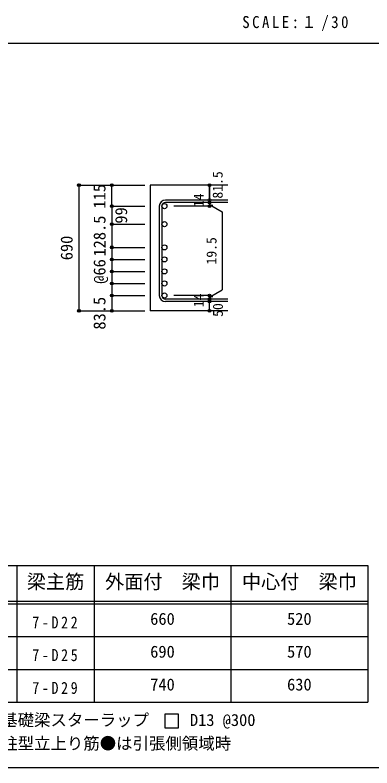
# Model space of a CAD drawing. Units: millimetres at full size, sheet at 1:30, with parts at other scales. Extents: x -5973 to 5954, y -4195 to 4201.
# Drawn here: x 1677 to 3633, y -4195 to -67 of the extents above; entities that cross this region are included whole.
import ezdxf
from ezdxf.enums import TextEntityAlignment as Align

# ---------------------------------------------------------------- set-up
doc = ezdxf.new("R2010")
doc.units = ezdxf.units.MM
doc.header["$LTSCALE"] = 30
doc.header["$PDMODE"] = 32
doc.header["$PDSIZE"] = 15
for name, color, linetype in [('0-1_躯体線', 2, 'Continuous'), ('0-5_基礎梁筋', 7, 'Continuous'), ('0-6_スタラップ筋', 7, 'Continuous'), ('0-D_寸法', 4, 'Continuous'), ('6-7_文字', 7, 'Continuous'), ('6-E_枠', 7, 'Continuous'), ('F-0_枠', 6, 'Continuous')]:
    doc.layers.add(name, color=color, linetype=linetype)
doc.styles.add('ＭＳ ゴシック', font='')
doc.styles.get('ＭＳ ゴシック').set_extended_font_data('MS Gothic')

msp = doc.modelspace()

# ---------------------------------------------------------------- linework, layer by layer
at = {"layer": '0-1_躯体線'}
for p, q in [((2842.44, -999.89), (2417.44, -999.89)), ((2417.44, -999.89), (2417.44, -1688.39)), ((2842.44, -1688.39), (2417.44, -1688.39))]:
    msp.add_line(p, q, dxfattribs=at)
at = {"layer": '0-5_基礎梁筋', "color": 3}
for centre in [(2495.44, -1114.82), (2495.44, -1213.89), (2495.44, -1340.89), (2495.44, -1406.89), (2495.44, -1472.89), (2495.44, -1538.89), (2495.44, -1604.89)]:
    msp.add_circle(centre, 14, dxfattribs=at)
at = {"layer": '0-5_基礎梁筋'}
for p in [(2027.44, -999.89), (2027.44, -1688.39)]:
    msp.add_point(p, dxfattribs=at)
at = {"layer": '0-6_スタラップ筋'}
for p, q in [((2842.44, -1081.32), (2500.94, -1081.32)), ((2842.44, -1095.32), (2500.94, -1095.32)), ((2467.44, -1114.82), (2467.44, -1604.89)), ((2481.44, -1114.82), (2481.44, -1604.89)), ((2842.44, -1624.39), (2500.94, -1624.39)), ((2842.44, -1638.39), (2500.94, -1638.39))]:
    msp.add_line(p, q, dxfattribs=at)
for centre, radius, start, end in [((2500.94, -1114.82), 33.5, 90, 180), ((2500.94, -1114.82), 19.5, 90, 180), ((2500.94, -1604.89), 33.5, 180, 270), ((2500.94, -1604.89), 19.5, 180, 270)]:
    msp.add_arc(centre, radius, start, end, dxfattribs=at)
at = {"layer": '0-D_寸法'}
for p, q in [((2027.44, -999.89), (2207.44, -999.89)), ((2027.44, -999.89), (2207.44, -999.89)), ((2027.44, -999.89), (2027.44, -1688.39)), ((2207.44, -999.89), (2387.44, -999.89)), ((2207.44, -999.89), (2387.44, -999.89)), ((2207.44, -1114.82), (2207.44, -999.89)), ((2742.44, -1095.32), (2742.44, -1081.32)), ((2742.44, -1095.32), (2742.44, -1114.82)), ((2742.44, -1105.07), (2761.76, -1110.25)), ((2742.44, -1105.07), (2812.5, -1145.52)), ((2207.44, -1114.82), (2387.44, -1114.82)), ((2207.44, -1114.82), (2207.44, -1213.89)), ((2742.44, -1114.82), (2546.35, -1114.82)), ((2812.5, -1145.52), (2812.5, -1574.2)), ((2207.44, -1213.89), (2387.44, -1213.89)), ((2207.44, -1213.89), (2387.44, -1213.89)), ((2207.44, -1213.89), (2207.44, -1340.89)), ((2207.44, -1340.89), (2387.44, -1340.89)), ((2207.44, -1340.89), (2387.44, -1340.89)), ((2207.44, -1406.89), (2387.44, -1406.89)), ((2207.44, -1472.89), (2387.44, -1472.89)), ((2207.44, -1538.89), (2387.44, -1538.89)), ((2207.44, -1604.89), (2387.44, -1604.89)), ((2742.44, -1604.89), (2546.35, -1604.89)), ((2742.44, -1614.64), (2812.5, -1574.2)), ((2742.44, -1624.39), (2742.44, -1604.89)), ((2742.44, -1614.64), (2761.76, -1609.47)), ((2742.44, -1638.39), (2742.44, -1624.39)), ((2742.44, -1688.39), (2742.44, -1638.39)), ((2027.44, -1688.39), (2207.44, -1688.39)), ((2207.44, -1688.39), (2387.44, -1688.39))]:
    msp.add_line(p, q, dxfattribs=at)
for points in [[(2742.44, -999.89), (2742.44, -1081.32), (2742.44, -999.89)], [(2207.44, -1340.89), (2207.44, -1604.89), (2207.44, -1688.39)]]:
    msp.add_lwpolyline(points, dxfattribs=at)
for centre, radius in [((2027.44, -999.89), 8), ((2027.44, -999.89), 7.2), ((2027.44, -999.89), 6.4), ((2027.44, -999.89), 5.6), ((2027.44, -999.89), 4.8), ((2027.44, -999.89), 4), ((2027.44, -999.89), 3.2), ((2027.44, -999.89), 2.4), ((2027.44, -999.89), 1.6), ((2027.44, -999.89), 0.8), ((2207.44, -999.89), 8), ((2207.44, -999.89), 7.2), ((2207.44, -999.89), 6.4), ((2207.44, -999.89), 5.6), ((2207.44, -999.89), 4.8), ((2207.44, -999.89), 4), ((2207.44, -999.89), 3.2), ((2207.44, -999.89), 2.4), ((2207.44, -999.89), 1.6), ((2207.44, -999.89), 0.8), ((2742.44, -999.89), 4), ((2742.44, -999.89), 3.6), ((2742.44, -999.89), 3.2), ((2742.44, -999.89), 2.8), ((2742.44, -999.89), 2.4), ((2742.44, -999.89), 2), ((2742.44, -999.89), 1.6), ((2742.44, -999.89), 1.2), ((2742.44, -999.89), 0.8), ((2742.44, -999.89), 0.4), ((2207.44, -1114.82), 8), ((2207.44, -1114.82), 7.2), ((2207.44, -1114.82), 6.4), ((2207.44, -1114.82), 5.6), ((2207.44, -1114.82), 4.8), ((2207.44, -1114.82), 4), ((2207.44, -1114.82), 3.2), ((2207.44, -1114.82), 2.4), ((2207.44, -1114.82), 1.6), ((2207.44, -1114.82), 0.8), ((2742.44, -1081.32), 4), ((2742.44, -1095.32), 4), ((2742.44, -1114.82), 4), ((2742.44, -1081.32), 3.6), ((2742.44, -1095.32), 3.6), ((2742.44, -1114.82), 3.6), ((2742.44, -1081.32), 3.2), ((2742.44, -1095.32), 3.2), ((2742.44, -1114.82), 3.2), ((2742.44, -1081.32), 2.8), ((2742.44, -1095.32), 2.8), ((2742.44, -1114.82), 2.8), ((2742.44, -1081.32), 2.4), ((2742.44, -1095.32), 2.4), ((2742.44, -1114.82), 2.4), ((2742.44, -1081.32), 2), ((2742.44, -1095.32), 2), ((2742.44, -1114.82), 2), ((2742.44, -1081.32), 1.6), ((2742.44, -1095.32), 1.6), ((2742.44, -1114.82), 1.6), ((2742.44, -1081.32), 1.2), ((2742.44, -1095.32), 1.2), ((2742.44, -1114.82), 1.2), ((2742.44, -1081.32), 0.8), ((2742.44, -1095.32), 0.8), ((2742.44, -1114.82), 0.8), ((2742.44, -1081.32), 0.4), ((2742.44, -1095.32), 0.4), ((2742.44, -1114.82), 0.4), ((2207.44, -1213.89), 8), ((2207.44, -1213.89), 7.2), ((2207.44, -1213.89), 6.4), ((2207.44, -1213.89), 5.6), ((2207.44, -1213.89), 4.8), ((2207.44, -1213.89), 4), ((2207.44, -1213.89), 3.2), ((2207.44, -1213.89), 2.4), ((2207.44, -1213.89), 1.6), ((2207.44, -1213.89), 0.8), ((2207.44, -1340.89), 8), ((2207.44, -1340.89), 7.2), ((2207.44, -1340.89), 6.4), ((2207.44, -1340.89), 5.6), ((2207.44, -1340.89), 4.8), ((2207.44, -1340.89), 4), ((2207.44, -1340.89), 3.2), ((2207.44, -1340.89), 2.4), ((2207.44, -1340.89), 1.6), ((2207.44, -1340.89), 0.8), ((2207.44, -1406.89), 8), ((2207.44, -1406.89), 7.2), ((2207.44, -1406.89), 6.4), ((2207.44, -1406.89), 5.6), ((2207.44, -1406.89), 4.8), ((2207.44, -1406.89), 4), ((2207.44, -1406.89), 3.2), ((2207.44, -1406.89), 2.4), ((2207.44, -1406.89), 1.6), ((2207.44, -1406.89), 0.8), ((2207.44, -1472.89), 8), ((2207.44, -1472.89), 7.2), ((2207.44, -1472.89), 6.4), ((2207.44, -1472.89), 5.6), ((2207.44, -1472.89), 4.8), ((2207.44, -1472.89), 4), ((2207.44, -1472.89), 3.2), ((2207.44, -1472.89), 2.4), ((2207.44, -1472.89), 1.6), ((2207.44, -1472.89), 0.8), ((2207.44, -1538.89), 8), ((2207.44, -1538.89), 7.2), ((2207.44, -1538.89), 6.4), ((2207.44, -1538.89), 5.6), ((2207.44, -1538.89), 4.8), ((2207.44, -1538.89), 4), ((2207.44, -1538.89), 3.2), ((2207.44, -1538.89), 2.4), ((2207.44, -1538.89), 1.6), ((2207.44, -1538.89), 0.8), ((2207.44, -1604.89), 8), ((2207.44, -1604.89), 7.2), ((2207.44, -1604.89), 6.4), ((2207.44, -1604.89), 5.6), ((2207.44, -1604.89), 4.8), ((2207.44, -1604.89), 4), ((2207.44, -1604.89), 3.2), ((2207.44, -1604.89), 2.4), ((2207.44, -1604.89), 1.6), ((2207.44, -1604.89), 0.8), ((2742.44, -1604.89), 4), ((2742.44, -1604.89), 3.6), ((2742.44, -1604.89), 3.2), ((2742.44, -1604.89), 2.8), ((2742.44, -1604.89), 2.4), ((2742.44, -1604.89), 2), ((2742.44, -1604.89), 1.6), ((2742.44, -1604.89), 1.2), ((2742.44, -1604.89), 0.8), ((2742.44, -1604.89), 0.4), ((2742.44, -1624.39), 4), ((2742.44, -1638.39), 4), ((2742.44, -1624.39), 3.6), ((2742.44, -1638.39), 3.6), ((2742.44, -1624.39), 3.2), ((2742.44, -1638.39), 3.2), ((2742.44, -1624.39), 2.8), ((2742.44, -1638.39), 2.8), ((2742.44, -1624.39), 2.4), ((2742.44, -1638.39), 2.4), ((2742.44, -1624.39), 2), ((2742.44, -1638.39), 2), ((2742.44, -1624.39), 1.6), ((2742.44, -1638.39), 1.6), ((2742.44, -1624.39), 1.2), ((2742.44, -1638.39), 1.2), ((2742.44, -1624.39), 0.8), ((2742.44, -1638.39), 0.8), ((2742.44, -1624.39), 0.4), ((2742.44, -1638.39), 0.4), ((2027.44, -1688.39), 7.2), ((2027.44, -1688.39), 6.4), ((2027.44, -1688.39), 5.6), ((2027.44, -1688.39), 4.8), ((2027.44, -1688.39), 4), ((2027.44, -1688.39), 3.2), ((2027.44, -1688.39), 2.4), ((2027.44, -1688.39), 1.6), ((2027.44, -1688.39), 0.8), ((2207.44, -1688.39), 7.2), ((2207.44, -1688.39), 6.4), ((2207.44, -1688.39), 5.6), ((2207.44, -1688.39), 4.8), ((2207.44, -1688.39), 4), ((2207.44, -1688.39), 3.2), ((2207.44, -1688.39), 2.4), ((2207.44, -1688.39), 1.6), ((2207.44, -1688.39), 0.8), ((2742.44, -1688.39), 4), ((2742.44, -1688.39), 3.6), ((2742.44, -1688.39), 3.2), ((2742.44, -1688.39), 2.8), ((2742.44, -1688.39), 2.4), ((2742.44, -1688.39), 2), ((2742.44, -1688.39), 1.6), ((2742.44, -1688.39), 1.2), ((2742.44, -1688.39), 0.8), ((2742.44, -1688.39), 0.4)]:
    msp.add_circle(centre, radius, dxfattribs=at)
at = {"layer": '0-D_寸法', "color": 7}
for p in [(2027.44, -999.89), (2207.44, -999.89), (2742.44, -999.89), (2207.44, -1114.82), (2207.44, -1114.82), (2742.44, -1081.32), (2742.44, -1095.32), (2742.44, -1114.82), (2207.44, -1213.89), (2207.44, -1213.89), (2207.44, -1340.89), (2207.44, -1340.89), (2207.44, -1406.89), (2207.44, -1406.89), (2207.44, -1406.89), (2207.44, -1472.89), (2207.44, -1472.89), (2207.44, -1472.89), (2207.44, -1538.89), (2207.44, -1538.89), (2207.44, -1538.89), (2207.44, -1604.89), (2207.44, -1604.89), (2207.44, -1604.89), (2742.44, -1604.89), (2742.44, -1604.89), (2742.44, -1624.39), (2742.44, -1638.39), (2027.44, -1688.39), (2207.44, -1688.39), (2742.44, -1688.39)]:
    msp.add_point(p, dxfattribs=at)
at = {"layer": '6-7_文字'}
msp.add_lwpolyline([(2497.08, -3975.24), (2572.08, -3975.24), (2572.08, -3900.24), (2497.08, -3900.24)], close=True, dxfattribs=at)
at = {"layer": '6-E_枠', "color": 3}
for p, q in [((1447.71, -3085.43), (3610.24, -3085.43)), ((3610.24, -3085.43), (3610.24, -3835.43)), ((1447.71, -3835.43), (3610.24, -3835.43))]:
    msp.add_line(p, q, dxfattribs=at)
at = {"layer": '6-E_枠'}
for p, q in [((1687.71, -3085.43), (1687.71, -3835.43)), ((2110.24, -3085.43), (2110.24, -3835.43)), ((2860.24, -3085.43), (2860.24, -3835.43)), ((1447.71, -3280.43), (3610.24, -3280.43)), ((1447.71, -3295.43), (3610.24, -3295.43)), ((1447.71, -3475.43), (3610.24, -3475.43)), ((1447.71, -3655.43), (3610.24, -3655.43))]:
    msp.add_line(p, q, dxfattribs=at)
at = {"layer": 'F-0_枠', "color": 2}
msp.add_line((-5972.88, -222.05), (3723.6, -222.05), dxfattribs=at)
at = {"layer": 'F-0_枠'}
msp.add_line((5954.1, -4195.24), (-5972.88, -4195.24), dxfattribs=at)

# ---------------------------------------------------------------- texts
at = {"layer": '0-D_寸法', "style": 'ＭＳ ゴシック'}
for s, height, p in [('81.5', 54.99, (2831.33, -1073.49)), ('115', 65.98, (2192.44, -1128.24)), ('14', 54.99, (2727.21, -1119.99)), ('99', 65.98, (2311.26, -1210.8)), ('128.5', 65.98, (2192.83, -1391.19)), ('690', 65.98, (2012.44, -1411.64)), ('19.5', 54.99, (2797.5, -1434.86)), ('@66', 65.98, (2192.44, -1540.39)), ('14', 54.99, (2727.18, -1669.07)), ('83.5', 65.98, (2192.44, -1791.89)), ('50', 54.99, (2832.44, -1721.89))]:
    msp.add_text(s, height=height, rotation=90, dxfattribs=at).set_placement(p, align=Align.BOTTOM_LEFT)
at = {"layer": '6-7_文字', "color": 2, "style": 'ＭＳ ゴシック'}
for s, p in [('梁主筋', (1741.48, -3235.43)), ('外面付\u3000梁巾', (2170.24, -3235.43)), ('中心付\u3000梁巾', (2920.24, -3235.43))]:
    msp.add_text(s, height=76.98, dxfattribs=at).set_placement(p, align=Align.BOTTOM_LEFT)
at = {"layer": '6-7_文字', "style": 'ＭＳ ゴシック'}
for s, p in [('660', (2417.74, -3430.43)), ('520', (3167.74, -3430.43)), ('690', (2417.74, -3610.43)), ('570', (3167.74, -3610.43)), ('740', (2417.74, -3790.43)), ('630', (3167.74, -3790.43)), ('※ 基礎梁スターラップ     D13 @300', (1466.27, -3985.01)), ('※ 柱型立上り筋●は引張側領域時', (1466.27, -4113.51))]:
    msp.add_text(s, height=65.98, dxfattribs=at).set_placement(p, align=Align.BOTTOM_LEFT)
at = {"layer": '6-7_文字', "color": 2, "insert": (2922.26, -154.55), "char_height": 65.98, "attachment_point": 7, "style": 'ＭＳ ゴシック'}
msp.add_mtext('\\T1.34;\\W0.9;SCALE:１/30', dxfattribs=at)
at = {"layer": '6-7_文字', "char_height": 65.98, "attachment_point": 7, "style": 'ＭＳ ゴシック'}
for s, insert in [('\\T1.38;\\W0.85;7-D22', (1771.48, -3430.43)), ('\\T1.38;\\W0.85;7-D25', (1771.48, -3610.43)), ('\\T1.38;\\W0.85;7-D29', (1771.48, -3790.43))]:
    msp.add_mtext(s, dxfattribs=dict(at, insert=insert))

doc.saveas('drawing.dxf')
